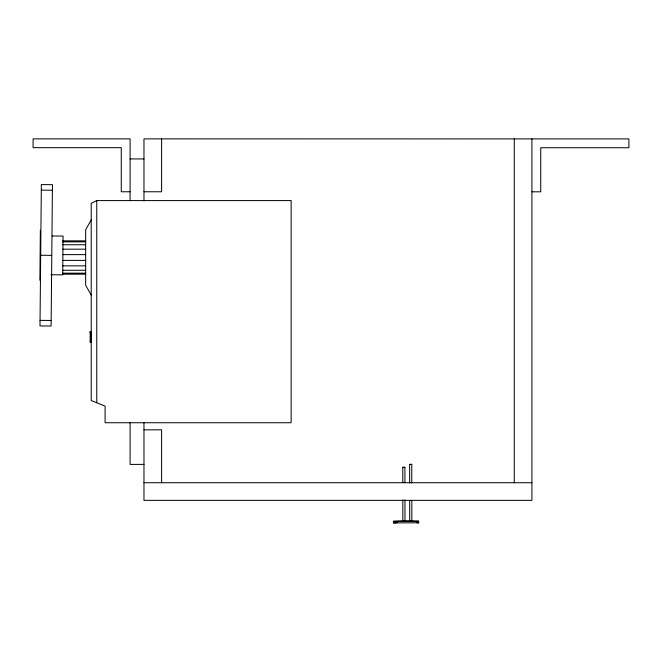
<?xml version="1.0" encoding="UTF-8"?>
<svg xmlns="http://www.w3.org/2000/svg" width="662" height="662" viewBox="0 0 662 662"><rect width="100%" height="100%" fill="white"/><g stroke="black" fill="none" stroke-linecap="round" stroke-linejoin="round"><path stroke-width="0.99" d="M39.886 280.233L40.357 230.252M91.207 220.024L85.655 229.747L85.655 285.281L91.207 295.004M96.76 200.586L91.207 203.366L91.207 400.527L105.093 406.079L105.093 422.745L291.148 422.745L291.148 200.586L96.76 200.586L96.76 402.753M409.637 464.376L411.756 464.376L411.781 482.921M411.739 464.385L409.621 464.385L409.654 482.929M402.794 482.598L402.769 467.306L403.754 467.281L404.904 467.298L404.929 482.59M404.887 467.306L402.827 467.314M402.819 499.934L402.86 521.342L403.572 521.317M402.918 521.35L404.987 521.342L404.954 499.926M409.679 500.439L409.712 521.044L410.697 521.011M410.862 521.06L411.847 521.035L411.814 500.431M397.548 522.657L393.311 522.897L418.889 522.806L416.646 522.674M403.398 520.977L393.311 521.292L418.889 521.201L409.712 521.044M130.083 158.93L143.968 158.93M130.083 191.765L121.27 191.765L121.27 147.684L33.1 147.684L33.1 138.871L130.083 138.871L130.083 200.586M143.968 191.765L161.602 191.765L161.602 138.871M531.917 191.806L540.73 191.806L540.73 147.725L628.9 147.725L628.9 138.904L143.968 138.871L143.968 200.826M62.658 240.852L85.655 240.852M62.658 241.853L85.655 241.853M62.658 244.75L85.655 244.75M62.658 249.185L85.655 249.185M62.658 254.622L85.655 254.622M62.658 260.406L85.655 260.406M62.658 265.843L85.655 265.843M62.658 270.278L85.655 270.278M62.658 273.174L85.655 273.174M62.658 274.176L85.655 274.176M91.306 331.612L90.214 331.612L90.214 342.279L91.306 342.279L91.306 331.852L90.214 331.852M90.214 331.919L91.306 331.91M90.214 332.134L91.306 332.134M90.214 332.274L91.306 332.274M90.214 332.746L91.306 332.746M90.214 336.503L91.306 336.503M90.214 340.971L91.306 340.971M90.214 341.592L91.306 341.592M143.968 429.828L161.602 429.828L161.602 482.73M143.968 464.401L130.083 464.401L130.083 422.745M143.968 482.73L531.917 482.73M405.036 520.969L411.574 520.986M41.301 190.135L52.406 190.242M52.182 235.97L63.072 236.069L62.708 274.854L50.825 274.738M40.672 255.251L51.785 255.358M40.051 320.367L51.164 320.474M531.917 138.871L531.917 500.356L143.968 500.356L143.968 422.745M514.283 138.871L514.283 482.73M41.35 184.582L40.001 325.919L51.106 326.027L52.455 184.681L41.35 184.582M91.306 341.931L90.214 341.931L91.306 341.997"/></g></svg>
